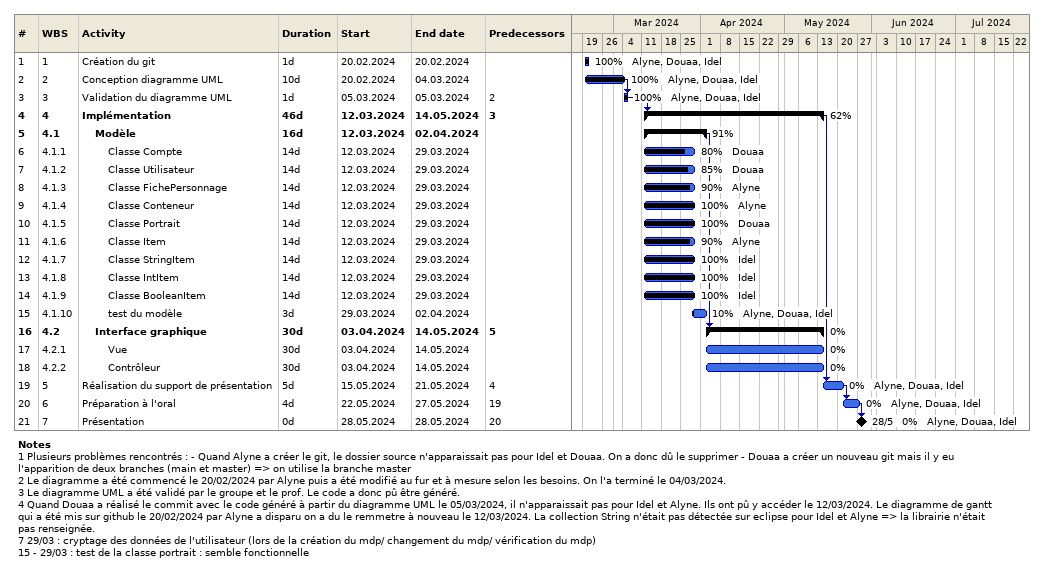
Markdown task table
| ID | WBS | Task | Duration | Start | Finish | Predecessors | Resources | % complete |
|---|---|---|---|---|---|---|---|---|
| 1 | 1 | Création du git | 1d | 2024-02-20 | 2024-02-20 |  | Alyne, Douaa, Idel | 100 |
| 2 | 2 | Conception diagramme UML | 10d | 2024-02-20 | 2024-03-04 |  | Alyne, Douaa, Idel | 100 |
| 3 | 3 | Validation du diagramme UML | 1d | 2024-03-05 | 2024-03-05 | 2 | Alyne, Douaa, Idel | 100 |
| 4 | 4 | **Implémentation** | 46d | 2024-03-12 | 2024-05-14 | 3 |  | 62 |
| 5 | 4.1 | **Modèle** | 16d | 2024-03-12 | 2024-04-02 |  |  | 91 |
| 6 | 4.1.1 | Classe Compte | 14d | 2024-03-12 | 2024-03-29 |  | Douaa | 80 |
| 7 | 4.1.2 | Classe Utilisateur | 14d | 2024-03-12 | 2024-03-29 |  | Douaa | 85 |
| 8 | 4.1.3 | Classe FichePersonnage | 14d | 2024-03-12 | 2024-03-29 |  | Alyne | 90 |
| 9 | 4.1.4 | Classe Conteneur | 14d | 2024-03-12 | 2024-03-29 |  | Alyne | 100 |
| 10 | 4.1.5 | Classe Portrait | 14d | 2024-03-12 | 2024-03-29 |  | Douaa | 100 |
| 11 | 4.1.6 | Classe Item | 14d | 2024-03-12 | 2024-03-29 |  | Alyne | 90 |
| 12 | 4.1.7 | Classe StringItem | 14d | 2024-03-12 | 2024-03-29 |  | Idel | 100 |
| 13 | 4.1.8 | Classe IntItem | 14d | 2024-03-12 | 2024-03-29 |  | Idel | 100 |
| 14 | 4.1.9 | Classe BooleanItem | 14d | 2024-03-12 | 2024-03-29 |  | Idel | 100 |
| 15 | 4.1.10 | test du modèle | 3d | 2024-03-29 | 2024-04-02 |  | Alyne, Douaa, Idel | 10 |
| 16 | 4.2 | **Interface graphique** | 30d | 2024-04-03 | 2024-05-14 | 5 |  | 0 |
| 17 | 4.2.1 | Vue | 30d | 2024-04-03 | 2024-05-14 |  |  | 0 |
| 18 | 4.2.2 | Contrôleur | 30d | 2024-04-03 | 2024-05-14 |  |  | 0 |
| 19 | 5 | Réalisation du support de présentation | 5d | 2024-05-15 | 2024-05-21 | 4 | Alyne, Douaa, Idel | 0 |
| 20 | 6 | Préparation à l'oral | 4d | 2024-05-22 | 2024-05-27 | 19 | Alyne, Douaa, Idel | 0 |
| 21 | 7 | Présentation | 0d | 2024-05-28 | 2024-05-28 | 20 | Alyne, Douaa, Idel | 0 |

Notes
- 1: Plusieurs problèmes rencontrés : - Quand Alyne a créer le git, le dossier source n'apparaissait pas pour Idel et Douaa. On a donc dû le supprimer - Douaa a créer un nouveau git mais il y eu l'apparition de deux branches (main et master) => on utilise la branche master
- 2: Le diagramme a été commencé le 20/02/2024 par Alyne puis a été modifié au fur et à mesure selon les besoins. On l'a terminé le 04/03/2024.
- 3: Le diagramme UML a été validé par le groupe et le prof. Le code a donc pû être généré.
- 4: Quand Douaa a réalisé le commit avec le code généré à partir du diagramme UML le 05/03/2024, il n'apparaissait pas pour Idel et Alyne. Ils ont pû y accéder le 12/03/2024. Le diagramme de gantt qui a été mis sur github le 20/02/2024 par Alyne a disparu on a du le remmetre à nouveau le 12/03/2024. La collection String n'était pas détectée sur eclipse pour Idel et Alyne => la librairie n'était pas renseignée.
- 7: 29/03 : cryptage des données de l'utilisateur (lors de la création du mdp/ changement du mdp/ vérification du mdp)
- 15: - 29/03 : test de la classe portrait : semble fonctionnelle
